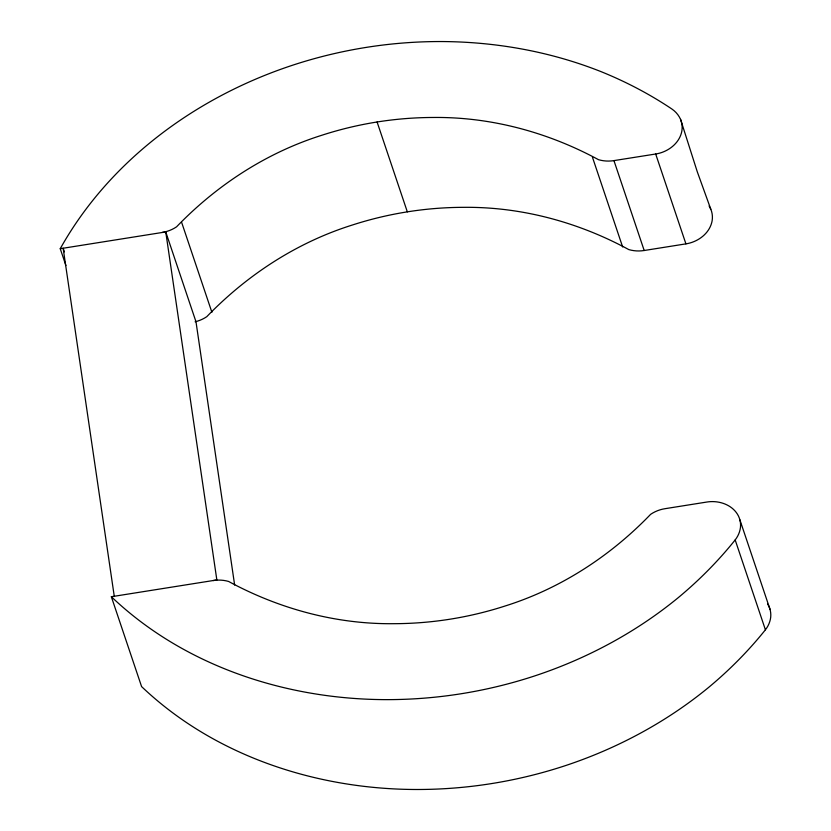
<?xml version="1.0" encoding="UTF-8"?>
<svg xmlns="http://www.w3.org/2000/svg" width="831" height="831" viewBox="0 0 831 831"><rect width="100%" height="100%" fill="white"/><g stroke="black" fill="none" stroke-linecap="round" stroke-linejoin="round"><path stroke-width="1.25" d="M65.909 265.546L60.237 248.698C111.074 157.755 201.445 93.477 299.887 62.886A458.411 442.58 -18.6 0 1 366.139 47.409A457.943 442.134 -18.6 0 1 442.684 41.55C496.741 41.945 550.839 51.699 601.145 71.674C625.92 81.698 649.697 94.132 671.905 109.027C675.676 111.614 678.74 115.187 680.568 119.394L697.292 171.809L710.817 209.256A22.406 21.637 -18.6 0 1 712.136 220.776C709.882 233.324 698.03 242.018 685.918 243.867L644.191 250.505A34.237 33.053 -18.6 0 1 628.797 249.591C578.303 222.157 521.224 206.69 463.563 207.335A352.386 340.222 -18.6 0 0 407.325 211.853A352.386 340.222 -18.6 0 0 352.365 225.014C296.875 242.413 247.004 274.999 206.784 316.673A34.237 33.053 -18.6 0 1 195.119 321.794M60.237 248.698L165.753 231.922L216.849 579.955L111.344 596.731C186.175 667.968 291.286 701.021 393.375 699.588A458.432 442.601 -18.6 0 0 535.777 675.561C587.444 658.339 636.214 632.152 678.356 597.572C699.141 580.287 718.264 561.029 735.175 539.932C738.021 536.296 739.933 531.944 740.473 527.342A22.406 21.637 -18.6 0 0 738.427 515.947C732.682 504.635 718.753 500.044 706.786 502.049L665.06 508.686A34.237 33.053 -18.6 0 0 650.621 514.337C610.432 556.064 560.541 588.618 505.051 606.017A352.583 340.409 -18.6 0 1 393.863 623.686C336.191 624.372 279.133 608.832 228.618 581.461A34.237 33.053 -18.6 0 0 213.224 580.557M111.344 596.731L141.592 686.593C216.413 757.83 321.524 790.883 423.613 789.45A458.432 442.601 -18.6 0 0 566.025 765.424C617.693 748.201 666.462 722.014 708.604 687.434C729.389 670.15 748.513 650.891 765.413 629.794C768.27 626.159 770.171 621.806 770.711 617.204A22.406 21.637 -18.6 0 0 768.665 605.809L767.584 604.044M162.118 232.462A34.237 33.053 -18.6 0 0 176.556 226.832C216.746 185.116 266.637 152.561 322.127 135.162A352.386 340.222 -18.6 0 1 377.087 121.991A352.386 340.222 -18.6 0 1 433.315 117.472C490.986 116.818 548.045 132.337 598.559 159.708A34.237 33.053 -18.6 0 0 613.953 160.612L655.68 154.005C667.792 152.156 679.633 143.462 681.887 130.914A22.406 21.637 -18.6 0 0 680.568 119.394M709.134 206.026L710.817 209.256M655.68 154.005L685.918 243.867M739.85 519.707L770.088 609.57M613.953 160.643L644.191 250.505M735.175 539.932L765.413 629.794M592.42 157.132L622.658 246.994M377.087 121.991L407.325 211.853M181.667 222.448L211.905 312.311M165.753 231.922L195.991 321.774L234.643 585.055M64.382 251.876L63.156 248.23L114.263 596.274"/></g></svg>
